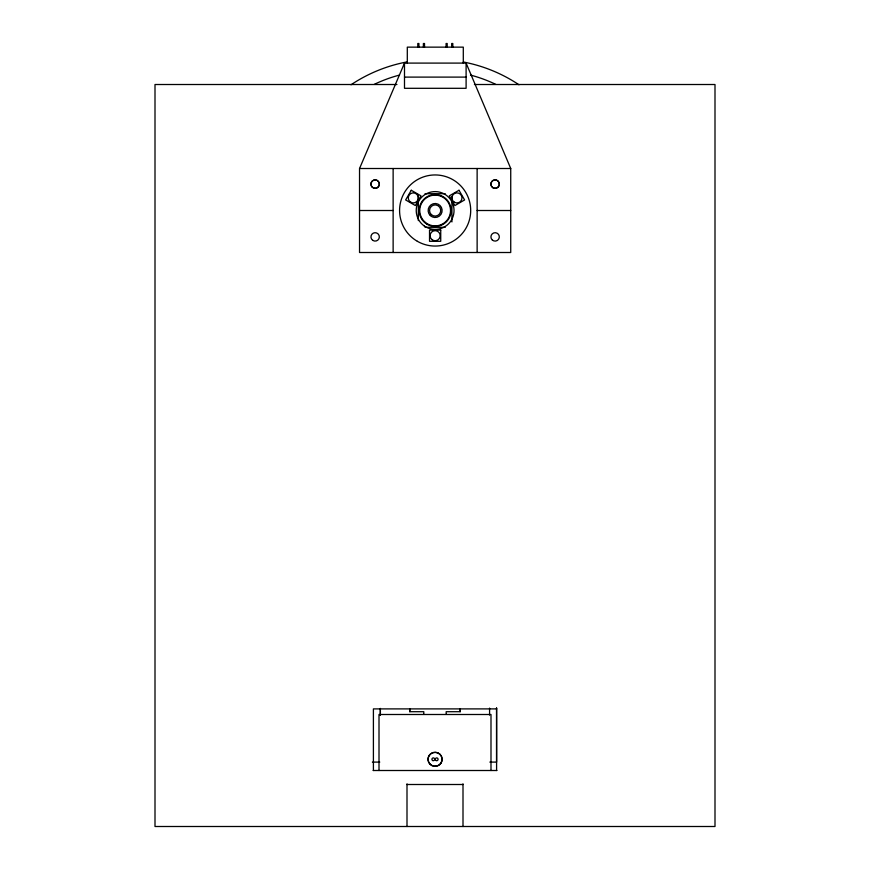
<?xml version="1.0" encoding="UTF-8"?>
<svg xmlns="http://www.w3.org/2000/svg" width="870" height="870" viewBox="0 0 870 870"><rect width="100%" height="100%" fill="white"/><g stroke="black" fill="none" stroke-linecap="round" stroke-linejoin="round"><path stroke-width="1.3" d="M409.781 711.703L409.781 709.083L409.781 711.703L423.788 711.703L423.788 714.281M460.186 711.703L460.186 709.083L460.186 711.703L446.179 711.703L446.179 714.281M489.582 715.107L489.582 708.115M496.585 708.028L496.585 762.098L489.832 762.098M359.538 168.508L404.496 63.097L466.102 63.097L510.733 168.508L510.733 252.507L359.538 252.507L359.538 168.508L510.733 168.508M404.496 77.104L466.102 77.104M396.937 84.51L155.001 84.51L155.001 826.5L714.999 826.5L714.999 84.51L474.422 84.51M425.049 193.706L445.212 193.706M359.538 210.507L393.131 210.507M477.13 210.507L510.733 210.507M425.049 227.298L445.212 227.298M496.596 708.898L373.404 708.898L373.404 770.505M372.382 762.098L379.766 762.098M373.154 770.505L496.922 770.505M406.997 784.501L463.003 784.501M380.32 708.735L380.342 715.314M496.585 708.06L496.596 770.505M490.995 770.505L490.995 714.498L379.005 714.498L379.005 770.505M477.13 168.508L477.13 252.507M466.102 63.097L466.102 88.305L404.496 88.305L404.496 63.097M463.297 63.097L463.297 47.143L407.301 47.143L407.301 63.097M463.003 783.837L463.003 826.5M452.802 47.176L452.802 43.5L451.682 43.5L451.682 47.176M451.932 196.392L451.932 221.926M447.202 47.176L447.202 43.5L446.082 43.5L446.082 47.176M424.517 47.176L424.517 43.5L423.396 43.5L423.396 47.176M418.916 47.176L418.916 43.5L417.796 43.5L417.796 47.176M418.329 195.043L418.329 220.578M406.997 783.837L406.997 826.5M393.131 168.508L393.131 252.507M380.386 708.419L380.386 715.107M374.252 84.368A139.994 139.994 0 0 1 399.493 75.081M470.507 75.081A139.994 139.994 0 0 1 495.748 84.368M351.001 84.781A151.195 151.195 0 0 1 406.671 61.987M463.329 61.987A151.195 151.195 0 0 1 518.998 84.781M411.26 190.258L405.659 199.948L415.36 205.548L420.96 195.848L411.26 190.258M441.199 762.805C438.741 767.351 431.531 767.351 429.073 762.805A6.927 6.873 -90 0 1 429.073 755.802C431.531 751.256 438.741 751.256 441.199 755.802A6.971 6.917 -90 0 1 441.199 762.805M459.001 190.258L449.311 195.848L454.912 205.548L464.602 199.948L459.001 190.258M440.731 230.104L429.53 230.104L429.53 241.305L440.731 241.305L440.731 230.104M372.403 187.289A4.198 4.198 0 0 0 379.266 184.908A4.198 4.198 0 0 0 373.763 180.144A4.198 4.198 0 0 0 372.403 187.289A4.198 4.198 0 0 0 379.266 184.897A4.198 4.198 0 0 0 373.763 180.144A4.198 4.198 0 0 0 372.403 187.289M492.376 240.076A4.198 4.198 0 0 0 499.249 237.684A4.198 4.198 0 0 0 493.747 232.932A4.198 4.198 0 0 0 492.376 240.076M372.784 240.37A4.198 4.198 0 0 0 379.331 237.205A4.198 4.198 0 0 0 373.317 233.117A4.198 4.198 0 0 0 372.784 240.37M492.757 187.594A4.198 4.198 0 0 0 499.315 184.418A4.198 4.198 0 0 0 493.29 180.329A4.198 4.198 0 0 0 492.757 187.583A4.198 4.198 0 0 0 499.315 184.418A4.198 4.198 0 0 0 493.29 180.329A4.198 4.198 0 0 0 492.757 187.594M432.618 760.51A1.403 1.403 0 0 0 434.717 759.303A1.403 1.403 0 0 0 432.618 758.085A1.403 1.403 0 0 0 432.618 760.51M435.979 760.51A1.403 1.403 0 0 0 438.078 759.303A1.403 1.403 0 0 0 435.979 758.085A1.403 1.403 0 0 0 435.979 760.51M430.052 764.251A7.003 6.993 0 0 0 441.764 761.109A7.003 6.993 0 0 0 433.195 752.539A7.003 6.993 0 0 0 430.052 764.251M431.27 214.553A5.601 5.601 0 0 0 440.579 211.823A5.601 5.601 0 0 0 433.554 205.124A5.601 5.601 0 0 0 431.27 214.553M430.302 215.564A7.003 7.003 0 0 0 441.938 212.149A7.003 7.003 0 0 0 433.162 203.787A7.003 7.003 0 0 0 430.302 215.564M424.506 221.643A15.399 15.399 0 0 0 450.094 214.14A15.399 15.399 0 0 0 430.791 195.728A15.399 15.399 0 0 0 424.506 221.643M427.148 224.329A15.964 15.964 0 0 0 451.095 210.507A15.964 15.964 0 0 0 427.148 196.685A15.964 15.964 0 0 0 427.148 224.329M454.434 202.264A5.035 5.035 0 0 0 461.992 197.903A5.035 5.035 0 0 0 454.434 193.542A5.035 5.035 0 0 0 454.434 202.264M410.792 202.264A5.035 5.035 0 0 0 418.35 197.903A5.035 5.035 0 0 0 410.792 193.542A5.035 5.035 0 0 0 410.792 202.264M424.288 225.982A18.901 18.901 0 0 0 453.966 212.149A18.901 18.901 0 0 0 427.148 193.368A18.901 18.901 0 0 0 424.288 225.982M417.35 241.294A35.561 35.561 0 0 0 470.692 210.507A35.561 35.561 0 0 0 417.35 179.709A35.561 35.561 0 0 0 417.35 241.294M431.89 239.565A5.035 5.035 0 0 0 440.1 236.575A5.035 5.035 0 0 0 433.412 230.963A5.035 5.035 0 0 0 431.89 239.565"/></g></svg>
